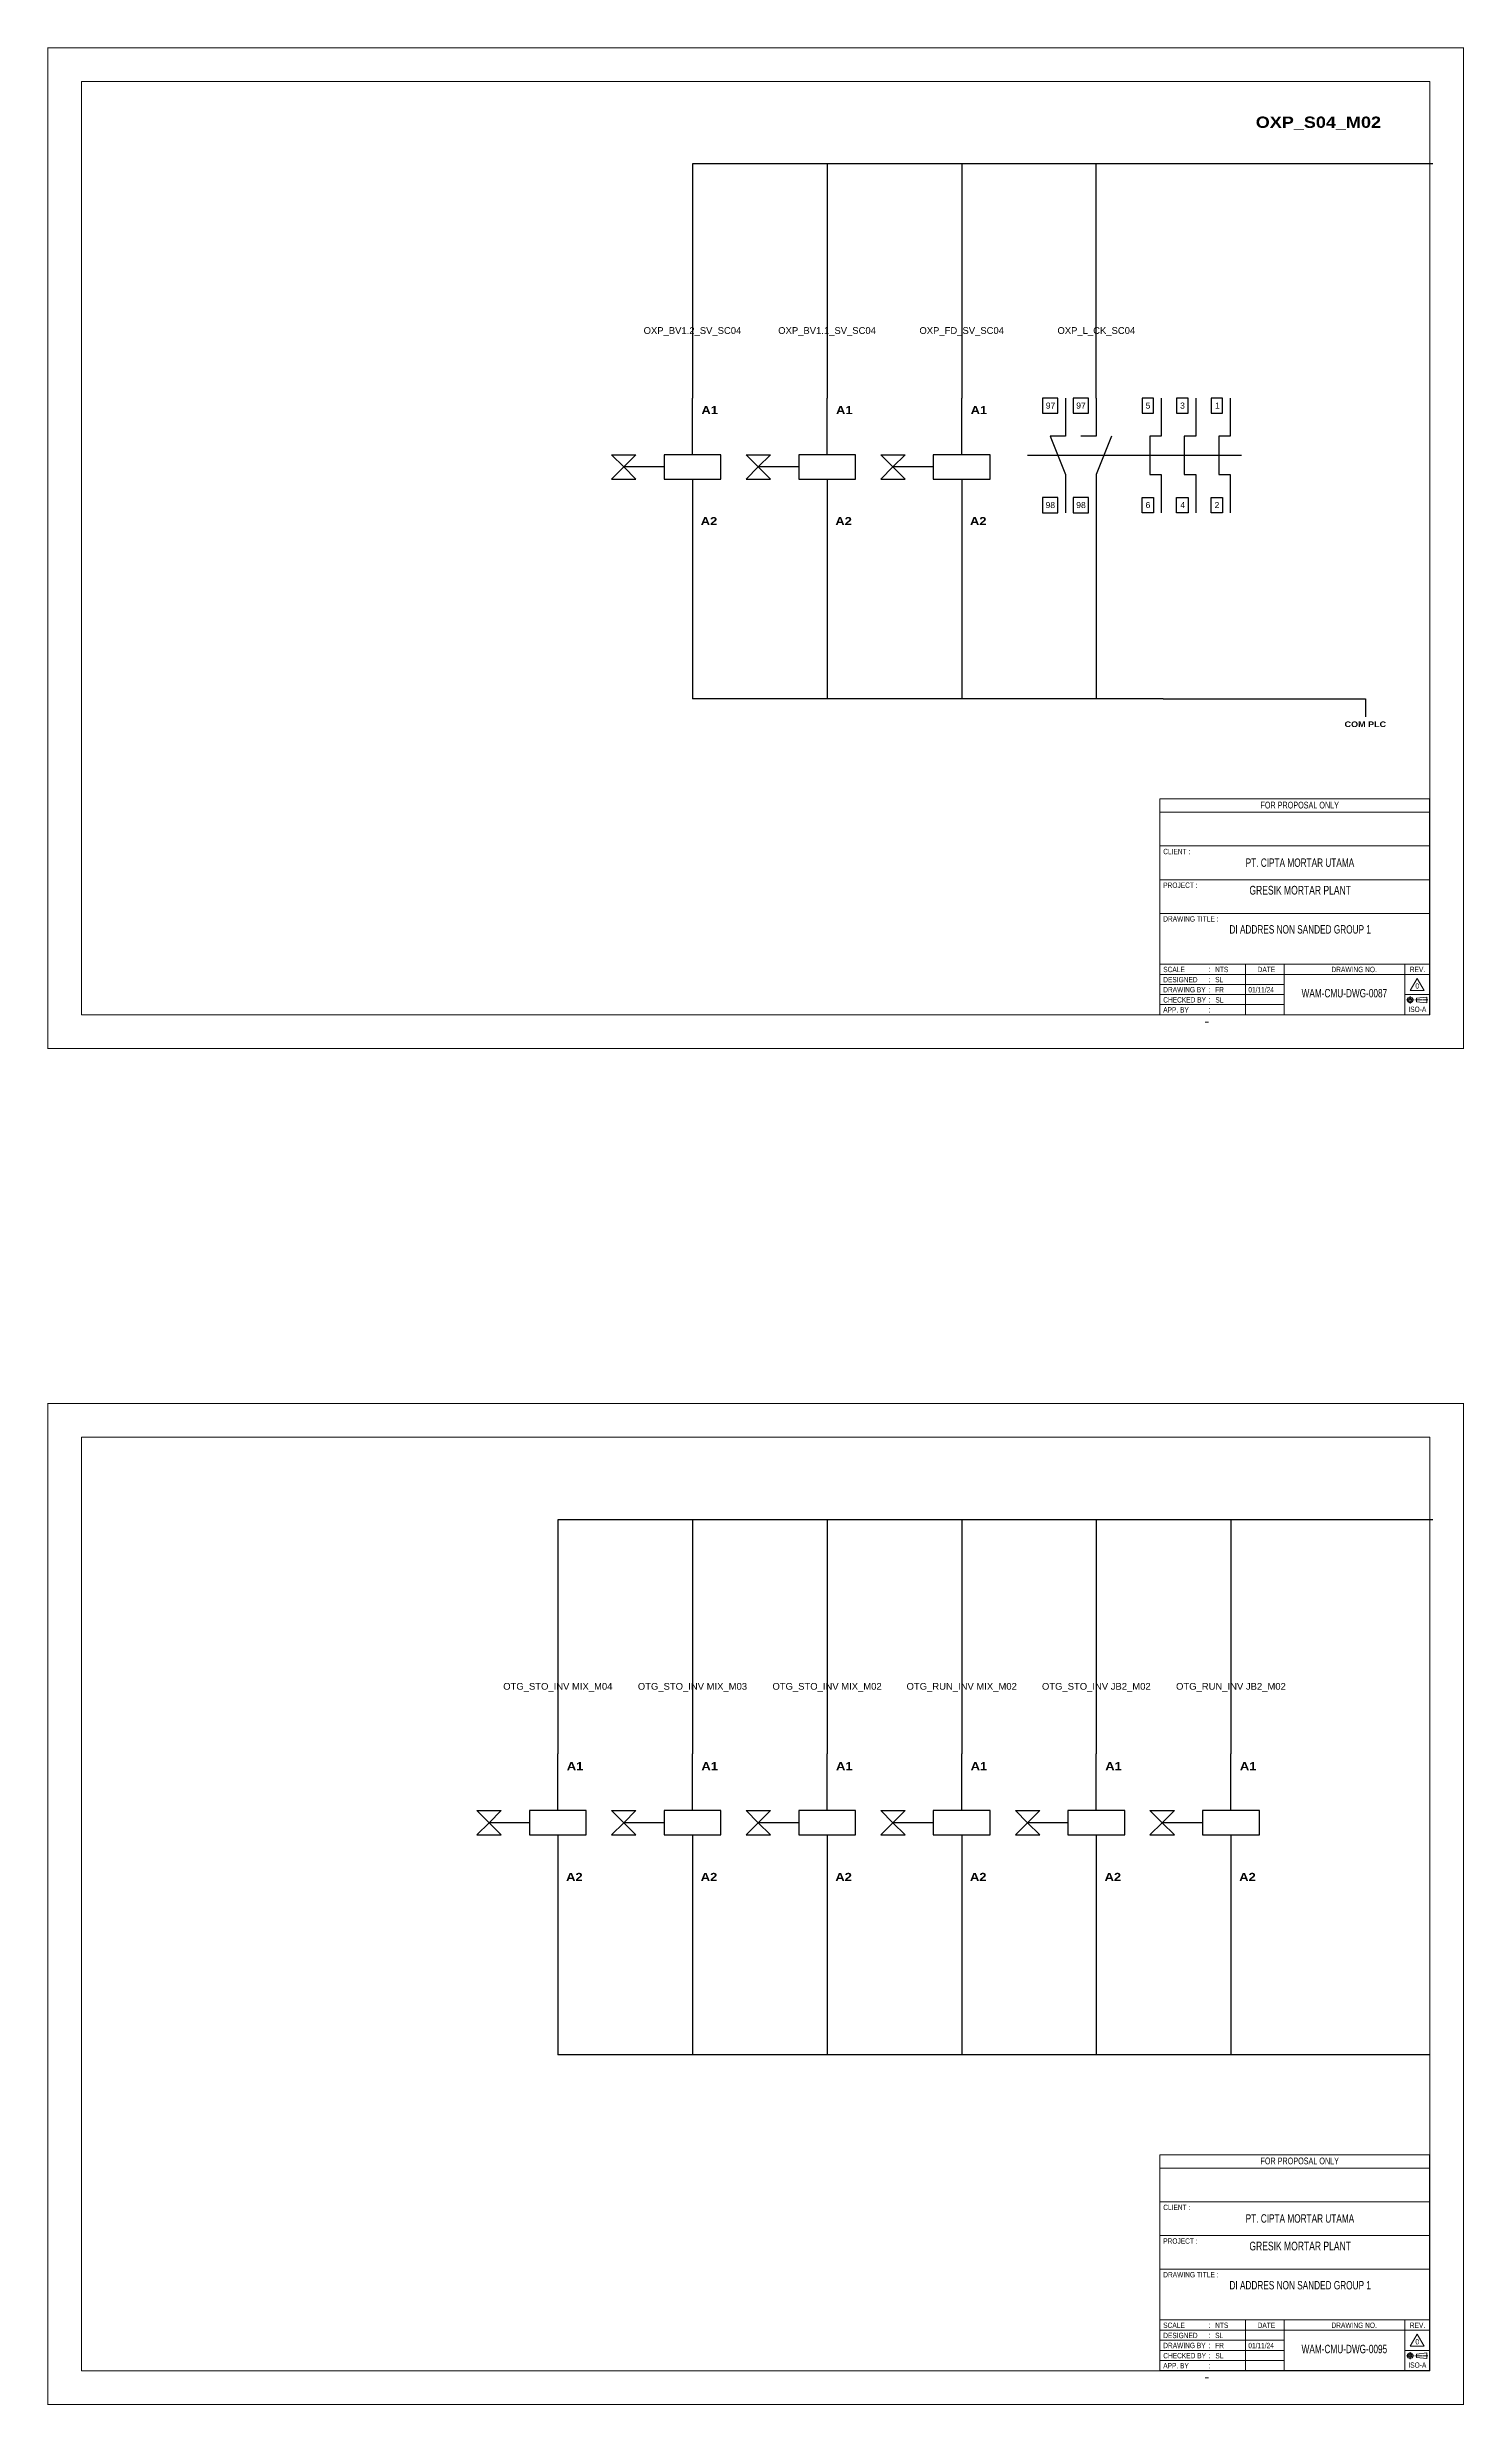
# Model space of a CAD drawing. Header units: centimetres. Extents: x -30014 to 38541, y 15960 to 46751.
# Drawn here: x -6631 to -348, y 15960 to 26418 of the extents above; entities that cross this region are included whole.
import ezdxf
from ezdxf.enums import TextEntityAlignment as Align

# ---------------------------------------------------------------- set-up
doc = ezdxf.new("R2010")
doc.units = ezdxf.units.CM
doc.header["$MEASUREMENT"] = 0
doc.linetypes.add('CENTER', pattern=[2, 1.25, -0.25, 0.25, -0.25])
for name, color, linetype in [('1', 7, 'Continuous'), ('Etiket-Line-L', 7, 'Continuous'), ('EtIket-Line-S', 2, 'Continuous'), ('Etiket-Text-List0', 2, 'Continuous'), ('Etiket-Text-List1', 3, 'Continuous'), ('Etiket-Text-List2', 1, 'Continuous')]:
    doc.layers.add(name, color=color, linetype=linetype)
for name, color, linetype, lineweight in [('Center_line', 2, 'CENTER', 5), ('Etiket', 7, 'Continuous', 5), ('Object', 4, 'Continuous', 25)]:
    doc.layers.add(name, color=color, linetype=linetype, lineweight=lineweight)
doc.styles.add('Bold', font='ariblk.ttf', dxfattribs={"height": 25.4})
doc.styles.add('DIM', font='romans', dxfattribs={"height": 6.096})
doc.styles.get("Standard").update_dxf_attribs({"font": 'arial.ttf'})

# ---------------------------------------------------------------- blocks, each defined once
blk = doc.blocks.new('x5 Out Line')
at = {"const_width": 0.3}
for points in [[(9.65, 286.71), (0, 286.71), (0, 277.06)], [(405.45, 277.06), (405.45, 286.71), (395.8, 286.71)], [(0, 9.65), (0, 0), (9.65, 0)], [(405.45, 9.65), (405.45, 0), (395.8, 0)]]:
    blk.add_lwpolyline(points, dxfattribs=at)
at = {"lineweight": 15}
blk.add_lwpolyline([(395.8, 9.65), (395.8, 277.06), (9.65, 277.06), (9.65, 9.65)], close=True, dxfattribs=at)
at = {"layer": 'EtIket-Line-S', "lineweight": 9, "ltscale": 0.5}
blk.add_lwpolyline([(0, 0), (405.45, 0), (405.45, 286.71), (0, 286.71)], close=True, dxfattribs=at)
blk = doc.blocks.new('A$C6CDB76E5')
at = {"lineweight": 15}
for p, q in [((-196.2, 0), (-196.2, 157.1)), ((-196.2, 157.1), (0, 157.1)), ((0, 0), (0, 157.1)), ((-196.2, 147.3), (0, 147.3)), ((-196.2, 122.8), (0, 122.8)), ((-196.2, 98.2), (0, 98.2)), ((-196.2, 73.7), (0, 73.7)), ((-196.2, 36.8), (0, 36.8)), ((-134, 0), (-134, 36.8)), ((-105.9, 0), (-105.9, 36.8)), ((-18.1, 0), (-18.1, 36.8)), ((-196.2, 29.4), (0, 29.4)), ((-196.2, 22.1), (-105.9, 22.1)), ((-196.2, 14.7), (-105.9, 14.7)), ((-196.2, 7.4), (-105.9, 7.4)), ((-18.1, 14.7), (0, 14.7))]:
    blk.add_line(p, q, dxfattribs=at)
at = {"layer": 'Center_line', "lineweight": 13}
for p, q in [((-16.9, 10.8), (-11.3, 10.8)), ((-14.1, 13.5), (-14.1, 8)), ((-10.3, 10.8), (-1.2, 10.8))]:
    blk.add_line(p, q, dxfattribs=at)
at = {"layer": 'Etiket-Line-L', "lineweight": 15}
for p, q in [((0, 0), (0, 122.6)), ((-196.2, 0), (0, 0))]:
    blk.add_line(p, q, dxfattribs=at)
blk.add_lwpolyline([(-9, 26.4), (-4, 17.7), (-14.1, 17.7)], close=True, dxfattribs=at)
at = {"layer": 'Object', "lineweight": 15}
blk.add_lwpolyline([(-9.5, 9.5), (-1.9, 8.7), (-1.9, 12.8), (-9.5, 12)], close=True, dxfattribs=at)
for radius in [2.03, 1.27]:
    blk.add_circle((-14.1, 10.8), radius, dxfattribs=at)
at = {"layer": '1', "color": 3, "lineweight": 9, "width": 0.7}
blk.add_text('ISO-A', height=3.91, dxfattribs=at).set_placement((-15.4, 2))
at = {"layer": 'Etiket-Text-List0', "lineweight": 13, "width": 0.7}
for s, height, p in [('CLIENT :', 3.92, (-193.8, 116.8)), ('PROJECT :', 3.92, (-193.8, 92.3)), ('DRAWING TITLE :', 3.923, (-193.8, 67.8)), ('SCALE', 3.92, (-193.8, 31)), ('DATE', 3.92, (-125.1, 31)), ('DRAWING NO.', 3.923, (-71.4, 31)), ('REV.', 3.92, (-14.4, 31)), ('DESIGNED', 3.92, (-193.8, 23.6)), ('DRAWING BY', 3.92, (-193.8, 16.3)), (':', 4.17, (-160.6, 31)), (':', 4.17, (-160.6, 23.6)), (':', 4.17, (-160.6, 16.3)), ('APP. BY ', 3.92, (-193.8, 1.6)), ('CHECKED BY ', 3.923, (-193.8, 8.9)), (':', 4.17, (-160.6, 8.9)), (':', 4.17, (-160.6, 1.6))]:
    blk.add_text(s, height=height, dxfattribs=at).set_placement(p)
at = {"layer": 'Etiket-Text-List1', "lineweight": 9, "width": 0.7}
for tag, p in [('1:XXXX', (-156, 31)), ('EN', (-156, 23.6)), ('EN', (-156, 16.3)), ('DD/MM/YY', (-131.3, 23.6)), ('DD/MM/YY', (-131.3, 16.3)), ('1', (-10.3, 19.1)), ('EN', (-155.8, 8.9)), ('EN', (-155.7, 1.6)), ('DD/MM/YY', (-131.3, 8.9)), ('DD/MM/YY', (-131.3, 1.6))]:
    blk.add_attdef(tag, p, '', height=3.92, dxfattribs=at)
at = {"layer": 'Etiket-Text-List2', "lineweight": 13, "width": 0.7}
for tag, height, p in [('FOR FABRICATION', 4.9, (-94.6, 150.1)), ('CLIENT_NAME', 6.13, (-94.1, 107.7)), ('PROJECT_1', 4.9, (-94.1, 87.5)), ('PROJECT_2', 4.9, (-94.1, 79.2)), ('DRAWING_TITLE1', 6.13, (-94.1, 59)), ('DRAWING_TITLE2', 6.13, (-94.1, 49.9)), ('DRAWING_TITLE3', 6.13, (-94.1, 40.1)), ('LDP-X-XXX-AR-01', 6.13, (-62, 12.7))]:
    blk.add_attdef(tag, text='', height=height, dxfattribs=at).set_placement(p, align=Align.CENTER)

msp = doc.modelspace()

# ---------------------------------------------------------------- linework, layer by layer
at = {"color": 146, "ltscale": 50, "true_color": 0x105689}
for p, q in [((-3769, 25900), (-3769, 24861)), ((-3471, 25900), (-3769, 25900)), ((-2874, 25900), (-3471, 25900)), ((-3172, 25900), (-3172, 24861)), ((-2277, 25900), (-2874, 25900)), ((-2575, 25900), (-2575, 24861)), ((-1680, 25900), (-2277, 25900)), ((-1978, 24861), (-1978, 25900)), ((-1083, 25900), (-1680, 25900)), ((-486, 25900), (-1083, 25900)), ((-1978, 24353), (-1978, 23527)), ((-3769, 24251), (-3769, 23527)), ((-3172, 24251), (-3172, 23527)), ((-2575, 24259), (-2575, 23527)), ((-2876, 23527), (-3769, 23527)), ((-1681, 23527), (-2876, 23527)), ((-2876, 23527), (-2876, 23527)), ((-1681, 23527), (-784, 23527)), ((-784, 23527), (-784, 23447)), ((-3769, 19886), (-4366, 19886)), ((-4366, 19886), (-4366, 18847)), ((-3769, 19886), (-3769, 18847)), ((-3471, 19886), (-3769, 19886)), ((-2874, 19886), (-3471, 19886)), ((-3172, 19886), (-3172, 18847)), ((-2277, 19886), (-2874, 19886)), ((-2575, 19886), (-2575, 18847)), ((-1680, 19886), (-2277, 19886)), ((-1978, 19886), (-1978, 18847)), ((-1083, 19886), (-1680, 19886)), ((-1381, 19886), (-1381, 18847)), ((-486, 19886), (-1083, 19886)), ((-4366, 18237), (-4366, 17513)), ((-3769, 18237), (-3769, 17513)), ((-3172, 18237), (-3172, 17513)), ((-2575, 18245), (-2575, 17513)), ((-1978, 18237), (-1978, 17513)), ((-1381, 18245), (-1381, 17513)), ((-3769, 17513), (-4366, 17513)), ((-2876, 17513), (-3769, 17513)), ((-500, 17513), (-2876, 17513)), ((-2876, 17513), (-2876, 17513))]:
    msp.add_line(p, q, dxfattribs=at)
at = {"ltscale": 50}
for p, q in [((-3769, 24610), (-3769, 24861)), ((-3172, 24610), (-3172, 24861)), ((-2575, 24610), (-2575, 24861)), ((-2114, 24861), (-2114, 24692)), ((-1978, 24861), (-1978, 24692)), ((-1334, 24607), (-2283, 24607)), ((-3895, 24556), (-4074, 24556)), ((-3769, 24502), (-3769, 24251)), ((-3298, 24556), (-3477, 24556)), ((-3172, 24502), (-3172, 24251)), ((-2701, 24556), (-2880, 24556)), ((-2575, 24502), (-2575, 24251)), ((-2114, 24522), (-2114, 24353)), ((-1978, 24522), (-1978, 24353)), ((-4366, 18596), (-4366, 18847)), ((-3769, 18596), (-3769, 18847)), ((-3172, 18596), (-3172, 18847)), ((-2575, 18596), (-2575, 18847)), ((-1978, 18596), (-1978, 18847)), ((-1381, 18596), (-1381, 18847)), ((-4492, 18542), (-4671, 18542)), ((-3895, 18542), (-4074, 18542)), ((-3298, 18542), (-3477, 18542)), ((-2701, 18542), (-2880, 18542)), ((-2104, 18542), (-2283, 18542)), ((-1507, 18542), (-1686, 18542)), ((-4366, 18488), (-4366, 18237)), ((-3769, 18488), (-3769, 18237)), ((-3172, 18488), (-3172, 18237)), ((-2575, 18488), (-2575, 18237)), ((-1978, 18488), (-1978, 18237)), ((-1381, 18488), (-1381, 18237))]:
    msp.add_line(p, q, dxfattribs=at)
for points in [[(-2148, 24861), (-2216, 24861), (-2216, 24794), (-2148, 24794)], [(-2012, 24861), (-2080, 24861), (-2080, 24794), (-2012, 24794)], [(-1724, 24861), (-1775, 24861), (-1775, 24794), (-1724, 24794)], [(-1571, 24861), (-1622, 24861), (-1622, 24794), (-1571, 24794)], [(-1418, 24861), (-1469, 24861), (-1469, 24794), (-1418, 24794)], [(-4074, 24556), (-4128, 24610), (-4020, 24610)], [(-3643, 24610), (-3895, 24610), (-3895, 24502), (-3643, 24502)], [(-3477, 24556), (-3531, 24610), (-3423, 24610)], [(-3046, 24610), (-3298, 24610), (-3298, 24502), (-3046, 24502)], [(-2880, 24556), (-2934, 24610), (-2826, 24610)], [(-2449, 24610), (-2701, 24610), (-2701, 24502), (-2449, 24502)], [(-4074, 24556), (-4128, 24502), (-4020, 24502)], [(-3477, 24556), (-3531, 24502), (-3423, 24502)], [(-2880, 24556), (-2934, 24502), (-2826, 24502)], [(-2148, 24420), (-2216, 24420), (-2216, 24353), (-2148, 24353)], [(-2012, 24420), (-2080, 24420), (-2080, 24353), (-2012, 24353)], [(-1724, 24353), (-1775, 24353), (-1775, 24420), (-1724, 24420)], [(-1571, 24353), (-1622, 24353), (-1622, 24420), (-1571, 24420)], [(-1418, 24353), (-1469, 24353), (-1469, 24420), (-1418, 24420)], [(-4671, 18542), (-4725, 18596), (-4617, 18596)], [(-4671, 18542), (-4725, 18488), (-4617, 18488)], [(-4240, 18596), (-4492, 18596), (-4492, 18488), (-4240, 18488)], [(-4074, 18542), (-4128, 18596), (-4020, 18596)], [(-4074, 18542), (-4128, 18488), (-4020, 18488)], [(-3643, 18596), (-3895, 18596), (-3895, 18488), (-3643, 18488)], [(-3477, 18542), (-3531, 18596), (-3423, 18596)], [(-3477, 18542), (-3531, 18488), (-3423, 18488)], [(-3046, 18596), (-3298, 18596), (-3298, 18488), (-3046, 18488)], [(-2880, 18542), (-2934, 18596), (-2826, 18596)], [(-2880, 18542), (-2934, 18488), (-2826, 18488)], [(-2449, 18596), (-2701, 18596), (-2701, 18488), (-2449, 18488)], [(-2283, 18542), (-2337, 18596), (-2229, 18596)], [(-2283, 18542), (-2337, 18488), (-2229, 18488)], [(-1852, 18596), (-2104, 18596), (-2104, 18488), (-1852, 18488)], [(-1686, 18542), (-1740, 18596), (-1632, 18596)], [(-1686, 18542), (-1740, 18488), (-1632, 18488)], [(-1255, 18596), (-1507, 18596), (-1507, 18488), (-1255, 18488)]]:
    msp.add_lwpolyline(points, close=True, dxfattribs=at)
at = {"color": 1, "ltscale": 50}
for points in [[(-1690, 24861), (-1690, 24692), (-1741, 24692), (-1741, 24522), (-1690, 24522), (-1690, 24353)], [(-1537, 24861), (-1537, 24692), (-1588, 24692), (-1588, 24522), (-1537, 24522), (-1537, 24353)], [(-1385, 24861), (-1385, 24692), (-1435, 24692), (-1435, 24522), (-1385, 24522), (-1385, 24353)]]:
    msp.add_lwpolyline(points, dxfattribs=at)
at = {"ltscale": 50}
for points in [[(-2114, 24692), (-2182, 24692), (-2114, 24522)], [(-1978, 24692), (-2046, 24692)], [(-1910, 24692), (-1978, 24522)]]:
    msp.add_lwpolyline(points, dxfattribs=at)

# ---------------------------------------------------------------- block references
at = {"layer": 'Etiket', "lineweight": 0}
ref = msp.add_blockref('A$C6CDB76E5', (-500, 22126), dxfattribs=dict(at, xscale=6.095870930054101, yscale=6.095870930054101, zscale=6.095870930054101))
ref.add_attrib('FOR FABRICATION', 'FOR PROPOSAL ONLY', dxfattribs={"layer": 'Etiket-Text-List2', "lineweight": 13, "height": 29.89, "width": 0.7}).set_placement((-1076, 23041), align=Align.CENTER)
ref.add_attrib('CLIENT_NAME', 'PT. CIPTA MORTAR UTAMA', dxfattribs={"layer": 'Etiket-Text-List2', "lineweight": 13, "height": 37.37, "width": 0.7}).set_placement((-1075, 22782), align=Align.CENTER)
ref.add_attrib('PROJECT_1', 'GRESIK MORTAR PLANT', dxfattribs={"layer": 'Etiket-Text-List2', "lineweight": 13, "height": 38.71, "width": 0.7}).set_placement((-1074, 22659), align=Align.CENTER)
ref.add_attrib('DRAWING_TITLE1', 'DI ADDRES NON SANDED GROUP 1', dxfattribs={"layer": 'Etiket-Text-List2', "lineweight": 13, "height": 37.37, "width": 0.7}).set_placement((-1074, 22486), align=Align.CENTER)
ref.add_attrib('1:XXXX', 'NTS', (-1451, 22315), dxfattribs={"layer": 'Etiket-Text-List1', "lineweight": 13, "height": 23.9, "width": 0.7})
ref.add_attrib('EN', 'SL', (-1451, 22270), dxfattribs={"layer": 'Etiket-Text-List1', "lineweight": 13, "height": 23.9, "width": 0.7})
ref.add_attrib('EN', 'FR', (-1451, 22225), dxfattribs={"layer": 'Etiket-Text-List1', "lineweight": 13, "height": 23.9, "width": 0.7})
ref.add_attrib('DD/MM/YY', '01/11/24', (-1304, 22225), dxfattribs={"layer": 'Etiket-Text-List1', "lineweight": 13, "height": 23.9, "width": 0.7})
ref.add_attrib('EN', 'SL', (-1450, 22180), dxfattribs={"layer": 'Etiket-Text-List1', "lineweight": 13, "height": 23.9, "width": 0.7})
ref.add_attrib('LDP-X-XXX-AR-01', 'WAM-CMU-DWG-0087', dxfattribs={"layer": 'Etiket-Text-List2', "lineweight": 15, "height": 37.37, "width": 0.7}).set_placement((-878, 22203), align=Align.CENTER)
ref.add_attrib('1', '0', (-563, 22242), dxfattribs={"layer": 'Etiket-Text-List1', "lineweight": 13, "height": 23.9, "width": 0.7})
ref = msp.add_blockref('A$C6CDB76E5', (-500, 16112), dxfattribs=dict(at, xscale=6.095870930054101, yscale=6.095870930054101, zscale=6.095870930054101))
ref.add_attrib('FOR FABRICATION', 'FOR PROPOSAL ONLY', dxfattribs={"layer": 'Etiket-Text-List2', "lineweight": 13, "height": 29.89, "width": 0.7}).set_placement((-1076, 17027), align=Align.CENTER)
ref.add_attrib('CLIENT_NAME', 'PT. CIPTA MORTAR UTAMA', dxfattribs={"layer": 'Etiket-Text-List2', "lineweight": 13, "height": 37.37, "width": 0.7}).set_placement((-1075, 16768), align=Align.CENTER)
ref.add_attrib('PROJECT_1', 'GRESIK MORTAR PLANT', dxfattribs={"layer": 'Etiket-Text-List2', "lineweight": 13, "height": 38.71, "width": 0.7}).set_placement((-1074, 16645), align=Align.CENTER)
ref.add_attrib('DRAWING_TITLE1', 'DI ADDRES NON SANDED GROUP 1', dxfattribs={"layer": 'Etiket-Text-List2', "lineweight": 13, "height": 37.37, "width": 0.7}).set_placement((-1074, 16472), align=Align.CENTER)
ref.add_attrib('1:XXXX', 'NTS', (-1451, 16301), dxfattribs={"layer": 'Etiket-Text-List1', "lineweight": 13, "height": 23.9, "width": 0.7})
ref.add_attrib('EN', 'SL', (-1451, 16256), dxfattribs={"layer": 'Etiket-Text-List1', "lineweight": 13, "height": 23.9, "width": 0.7})
ref.add_attrib('EN', 'FR', (-1451, 16211), dxfattribs={"layer": 'Etiket-Text-List1', "lineweight": 13, "height": 23.9, "width": 0.7})
ref.add_attrib('DD/MM/YY', '01/11/24', (-1304, 16211), dxfattribs={"layer": 'Etiket-Text-List1', "lineweight": 13, "height": 23.9, "width": 0.7})
ref.add_attrib('EN', 'SL', (-1450, 16166), dxfattribs={"layer": 'Etiket-Text-List1', "lineweight": 13, "height": 23.9, "width": 0.7})
ref.add_attrib('LDP-X-XXX-AR-01', 'WAM-CMU-DWG-0095', dxfattribs={"layer": 'Etiket-Text-List2', "lineweight": 15, "height": 37.37, "width": 0.7}).set_placement((-878, 16189), align=Align.CENTER)
ref.add_attrib('1', '0', (-563, 16228), dxfattribs={"layer": 'Etiket-Text-List1', "lineweight": 13, "height": 23.9, "width": 0.7})
at = {"layer": 'Etiket-Line-L', "lineweight": 0}
ref = msp.add_blockref('x5 Out Line', (-6628, 21976), dxfattribs=dict(at, xscale=15.48351216233742, yscale=15.48351216233742, zscale=15.48351216233742))
ref.add_attrib('FILE_NAME', '-', (-1498, 22084), dxfattribs={"layer": 'Etiket-Text-List1', "lineweight": 13, "height": 21.7, "style": 'DIM', "width": 0.7})
ref = msp.add_blockref('x5 Out Line', (-6628, 15962), dxfattribs=dict(at, xscale=15.48351216233742, yscale=15.48351216233742, zscale=15.48351216233742))
ref.add_attrib('FILE_NAME', '-', (-1498, 16070), dxfattribs={"layer": 'Etiket-Text-List1', "lineweight": 13, "height": 21.7, "style": 'DIM', "width": 0.7})

# ---------------------------------------------------------------- texts
at = {"ltscale": 500, "style": 'Bold'}
msp.add_text('OXP_S04_M02', height=50, dxfattribs=at).set_placement((-1271, 26060))
at = {"ltscale": 50}
for s, p in [('OXP_BV1.2_SV_SC04', (-3769, 25161)), ('OXP_BV1.1_SV_SC04', (-3172, 25161)), ('OXP_FD_SV_SC04', (-2575, 25161)), ('OXP_L_CK_SC04', (-1978, 25161)), ('OTG_STO_INV MIX_M04', (-4366, 19147)), ('OTG_STO_INV MIX_M03', (-3769, 19147)), ('OTG_STO_INV MIX_M02', (-3172, 19147)), ('OTG_RUN_INV MIX_M02', (-2575, 19147)), ('OTG_STO_INV JB2_M02', (-1978, 19147)), ('OTG_RUN_INV JB2_M02', (-1381, 19147))]:
    msp.add_text(s, height=30, dxfattribs=at).set_placement(p, align=Align.MIDDLE_CENTER)
at = {"ltscale": 500, "style": 'Bold'}
for p in [(-3656, 24826), (-3059, 24826), (-2462, 24826), (-4253, 18811), (-3656, 18811), (-3059, 18811), (-2462, 18811), (-1865, 18811), (-1268, 18811)]:
    msp.add_text('A1', height=35.9, dxfattribs=at).set_placement(p, align=Align.TOP_RIGHT)
at = {"ltscale": 500}
for s, p in [('97', (-2181, 24828)), ('97', (-2046, 24828)), ('5', (-1749, 24828)), ('3', (-1596, 24828)), ('1', (-1441, 24828)), ('98', (-2182, 24387)), ('98', (-2046, 24387)), ('6', (-1749, 24387)), ('4', (-1595, 24387)), ('2', (-1443, 24387))]:
    msp.add_text(s, height=27.1, dxfattribs=at).set_placement(p, align=Align.MIDDLE_CENTER)
at = {"ltscale": 500, "style": 'Bold'}
for p in [(-3659, 24287), (-3062, 24287), (-2465, 24287), (-4256, 18273), (-3659, 18273), (-3062, 18273), (-2465, 18273), (-1868, 18273), (-1271, 18273)]:
    msp.add_text('A2', height=35.9, dxfattribs=at).set_placement(p, align=Align.BOTTOM_RIGHT)
at = {"ltscale": 50, "style": 'Bold'}
msp.add_text('COM PLC', height=25, dxfattribs=at).set_placement((-785, 23427), align=Align.TOP_CENTER)

doc.saveas('drawing.dxf')
